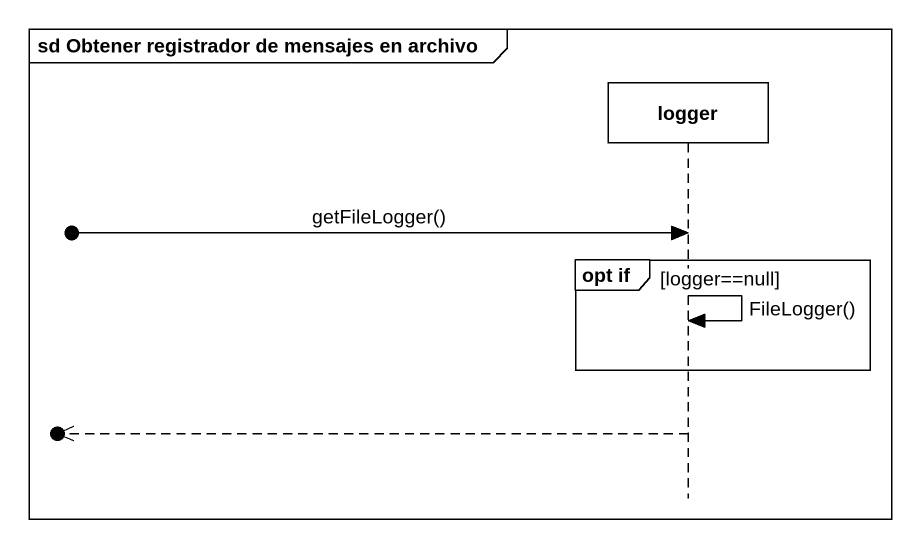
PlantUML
@startuml
mainframe sd Obtener registrador de mensajes en archivo
hide footbox
participant logger

[o-> logger : getFileLogger()
group opt if [logger==null]
  logger -> logger : FileLogger()
end
[o<<-- logger
@enduml
